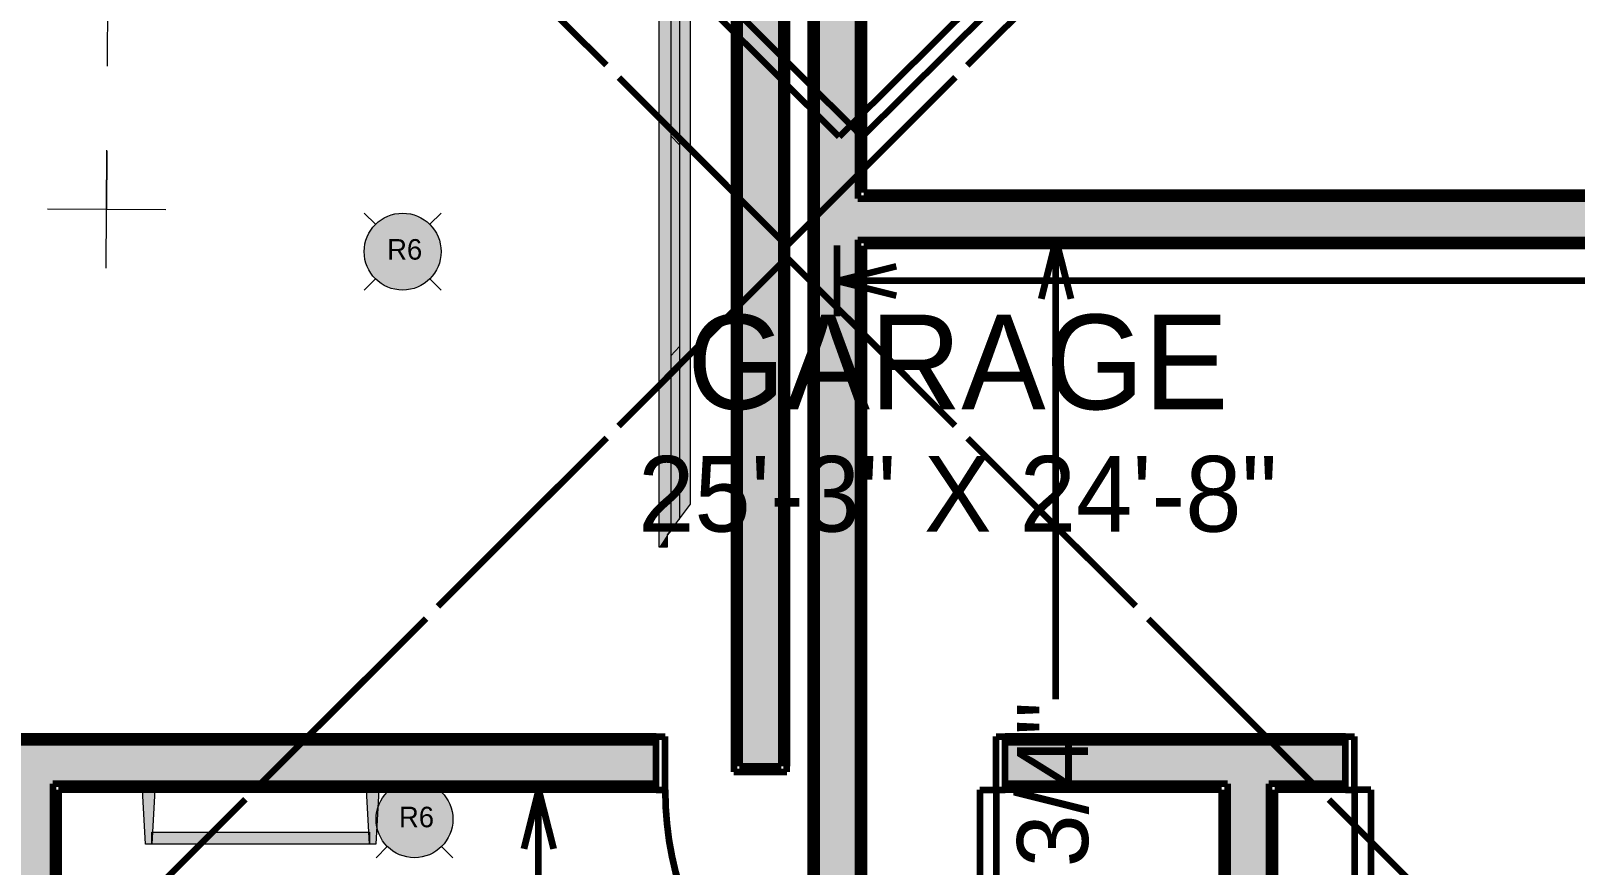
# Model space of a CAD drawing. Header units: inches. Extents: x -355 to 955, y -237 to 947.
# Drawn here: x 395.6 to 526.2, y 163.1 to 233.7 of the extents above; entities that cross this region are included whole.
import ezdxf

# ---------------------------------------------------------------- set-up
doc = ezdxf.new("R2010")
doc.units = ezdxf.units.IN
doc.header["$LTSCALE"] = 96
doc.header["$MEASUREMENT"] = 0
doc.linetypes.add('Dash', pattern=[0.225, 0.15, -0.075])
doc.linetypes.add('Dot', pattern=[0.15, 0.075, -0.075])
for name, color, linetype, lineweight, true_color in [('Cameras-3', 7, 'Continuous', 0, 0x004080), ('Dimensions-2', 7, 'Continuous', 158, 0x000080), ('Dimensions-3', 7, 'Continuous', 158, 0x000080), ('Doors-2', 7, 'Continuous', 158, 0x4b4b4b), ('Electrical-2', 7, 'Continuous', 211, 0xb90000), ('Electrical-3', 7, 'Continuous', 211, 0xb90000), ('Furniture_ Interior-2', 7, 'Continuous', 211, 0x8080c0), ('Furniture_ Interior-3', 7, 'Continuous', 211, 0x8080c0), ('Hardware-2', 7, 'Continuous', 211, 0x000000), ('Roof Planes-3', 7, 'Dash', 211, 0x6fa455), ('Room Labels-1', 7, 'Continuous', 158, 0x004080), ('Walls_  Normal-2', 7, 'Continuous', 211, 0x000000), ('Walls_  Normal-3', 7, 'Continuous', 211, 0x000000)]:
    doc.layers.add(name, color=color, linetype=linetype, lineweight=lineweight, true_color=true_color)

# ---------------------------------------------------------------- blocks, each defined once
blk = doc.blocks.new('Basic Towel Bar')
at = {"layer": 'Hardware-2', "color": 18, "lineweight": 0, "true_color": 0x000000, "transparency": 33554687}
for points in [[(-19, 0), (-18.5, 4.6), (-17.5, 4.6), (-17, 0)], [(17.5, 4.6), (17.5, 3.6), (-17.5, 3.6), (-17.5, 4.6)], [(17, 0), (17.5, 4.6), (18.5, 4.6), (19, 0)]]:
    blk.add_lwpolyline(points, close=True, dxfattribs=at)
at = {"layer": 'Hardware-2', "color": 7, "lineweight": 0, "true_color": 0xffffff, "transparency": 33554687}
for points in [[(-17, 0), (-19, 0), (-17, 0), (-17.5, 4.6)], [(-19, 0), (-18.5, 4.6), (-19, 0), (-17.5, 4.6)], [(-17.5, 4.6), (17.5, 4.6), (-17.5, 4.6), (-17.5, 3.6)], [(17.5, 4.6), (17.5, 3.6), (17.5, 4.6), (-17.5, 3.6)], [(19, 0), (17, 0), (19, 0), (18.5, 4.6)], [(17, 0), (17.5, 4.6), (17, 0), (18.5, 4.6)]]:
    blk.add_solid(points, dxfattribs=at)
blk = doc.blocks.new('Flat Screen 7')
at = {"layer": 'Furniture_ Interior-2', "color": 163, "lineweight": 0, "true_color": 0x8080c0, "transparency": 33554687}
for p, q in [((-19.51, 1.73), (-19.58, 1.67)), ((-7.87, 0.99), (-7.21, 1.73)), ((7.87, 0.99), (7.21, 1.73)), ((19.51, 1.73), (19.58, 1.67)), ((-21.56, 0.03), (-21.56, 0.05))]:
    blk.add_line(p, q, dxfattribs=at)
blk.add_lwpolyline([(18.47, 2.63), (20.68, 0.68), (21.56, 0.68), (21.56, 0), (-21.56, 0), (-21.56, 0.68), (-20.71, 0.68), (-18.47, 2.63)], close=True, dxfattribs=at)
for points in [[(-19.47, 1.77), (-19.51, 1.73), (19.51, 1.73), (19.47, 1.77)], [(-20.71, 0.68), (-20.68, 0.71), (-20.4, 0.96), (-20.37, 0.99), (20.37, 0.99), (20.4, 0.96), (20.68, 0.71), (20.71, 0.68)]]:
    blk.add_lwpolyline(points, dxfattribs=at)
at = {"layer": 'Furniture_ Interior-2', "color": 7, "lineweight": 0, "true_color": 0xffffff, "transparency": 33554687}
for points in [[(-18.47, 2.63), (20.68, 0.68), (-18.47, 2.63), (-20.71, 0.68)], [(-18.47, 2.63), (18.47, 2.63), (-18.47, 2.63), (20.68, 0.68)], [(20.68, 0.68), (21.56, 0), (20.68, 0.68), (-21.56, 0)], [(20.68, 0.68), (-21.56, 0), (20.68, 0.68), (-20.71, 0.68)], [(-21.56, 0), (-21.56, 0.68), (-21.56, 0), (-20.71, 0.68)], [(20.68, 0.68), (21.56, 0.68), (20.68, 0.68), (21.56, 0)]]:
    blk.add_solid(points, dxfattribs=at)
blk = doc.blocks.new('Recessed Down Light 6')
at = {"layer": 'Electrical-2', "color": 12, "lineweight": 0, "true_color": 0xb90000, "transparency": 33554687}
for p, q in [((-2.3, 5.56), (-3.25, 6.51)), ((2.3, 5.56), (3.25, 6.51)), ((-3.25, 0), (-2.3, 0.95)), ((3.25, 0), (2.3, 0.95))]:
    blk.add_line(p, q, dxfattribs=at)
blk.add_circle((0, 3.25), 3.25, dxfattribs=at)
at = {"layer": 'Electrical-2', "color": 7, "lineweight": 0, "true_color": 0xffffff, "transparency": 33554687}
for points in [[(0, 6.51), (-3.06, 4.37), (-3.25, 3.25), (-3.21, 3.82)], [(0, 6.51), (-3.25, 3.25), (-3.06, 2.14), (-3.21, 2.69)], [(0, 6.51), (-2.49, 5.35), (-3.06, 4.37), (-2.82, 4.88)], [(0, 6.51), (-3.06, 2.14), (-2.49, 1.16), (-2.82, 1.63)], [(0, 6.51), (-1.63, 6.07), (-2.49, 5.35), (-2.09, 5.75)], [(0, 6.51), (-2.49, 1.16), (-1.63, 0.44), (-2.09, 0.76)], [(0, 6.51), (-0.57, 6.46), (-1.63, 6.07), (-1.11, 6.31)], [(0, 6.51), (-1.63, 0.44), (-0.57, 0.05), (-1.11, 0.2)], [(0, 6.51), (-0.57, 0.05), (0.57, 0.05), (0, 0)], [(0, 6.51), (0.57, 0.05), (1.63, 0.44), (1.11, 0.2)], [(0, 6.51), (1.63, 0.44), (2.49, 1.16), (2.09, 0.76)], [(0, 6.51), (2.49, 1.16), (3.06, 2.14), (2.82, 1.63)], [(0, 6.51), (3.06, 2.14), (3.25, 3.25), (3.21, 2.69)], [(0, 6.51), (3.25, 3.25), (3.06, 4.37), (3.21, 3.82)], [(0, 6.51), (3.06, 4.37), (2.49, 5.35), (2.82, 4.88)], [(0, 6.51), (2.49, 5.35), (1.63, 6.07), (2.09, 5.75)], [(0, 6.51), (1.63, 6.07), (0.57, 6.46), (1.11, 6.31)]]:
    blk.add_solid(points, dxfattribs=at)
at = {"layer": 'Electrical-2', "color": 12, "lineweight": 0, "true_color": 0xb90000, "transparency": 33554687, "insert": (-1.31, 2.55), "char_height": 1.7351, "width": 3.12, "attachment_point": 7}
blk.add_mtext('\\fChief Blueprint|b0|i0|c0|p0;R6\\P', dxfattribs=at)

msp = doc.modelspace()

# ---------------------------------------------------------------- linework, layer by layer
at = {"layer": 'Cameras-3', "linetype": 'Dot', "transparency": 33554687}
msp.add_line((405.07, 929.08), (401.97, 218.59), dxfattribs=at)
at = {"layer": 'Cameras-3', "transparency": 33554687}
for p, q in [((401.94, 213.59), (401.99, 223.59)), ((396.97, 218.61), (406.97, 218.57))]:
    msp.add_line(p, q, dxfattribs=at)
at = {"layer": 'Dimensions-2', "transparency": 33554687}
for q in [(437.25, 164.5), (439.75, 164.5)]:
    msp.add_line((438.5, 169.5), q, dxfattribs=at)
at = {"layer": 'Dimensions-2', "color": 176, "linetype": 'Continuous', "lineweight": 158, "true_color": 0x000080, "transparency": 33554687}
msp.add_line((438.5, 123.62), (438.5, 169.5), dxfattribs=at)
at = {"layer": 'Dimensions-3', "color": 176, "linetype": 'Continuous', "lineweight": 158, "true_color": 0x000080, "transparency": 33554687}
for p, q in [((463.75, 209.53), (463.75, 215.53)), ((482.25, 177.15), (482.25, 216)), ((530, 212.53), (463.75, 212.53))]:
    msp.add_line(p, q, dxfattribs=at)
at = {"layer": 'Dimensions-3', "transparency": 33554687}
for p, q in [((482.25, 216), (481, 211)), ((482.25, 216), (483.5, 211)), ((463.75, 212.53), (468.75, 213.78)), ((463.75, 212.53), (468.75, 211.28))]:
    msp.add_line(p, q, dxfattribs=at)
at = {"layer": 'Doors-2', "transparency": 33554687}
for p, q in [((463.93, 224.72), (453.28, 235.28)), ((464.9, 225.7), (454.25, 236.26)), ((475.55, 236.26), (464.9, 225.7)), ((476.51, 235.28), (465.86, 224.72)), ((464.9, 225.7), (463.93, 224.72)), ((465.86, 224.72), (464.9, 225.7)), ((448.45, 174), (449.2, 174)), ((448.45, 169.5), (448.45, 174)), ((449.2, 169.5), (449.2, 174)), ((477.2, 174), (477.95, 174)), ((477.2, 169.5), (477.2, 174)), ((477.95, 169.5), (477.95, 174)), ((506.75, 174), (507.5, 174)), ((506.75, 169.5), (506.75, 174)), ((507.5, 169.5), (507.5, 174)), ((448.45, 169.5), (449.2, 169.5)), ((475.82, 169.5), (475.82, 141.5)), ((475.82, 169.5), (477.2, 169.5)), ((477.2, 169.5), (477.95, 169.5)), ((477.2, 169.5), (477.2, 141.5)), ((506.75, 169.5), (507.5, 169.5)), ((507.5, 169.5), (507.5, 141.5)), ((508.88, 169.5), (507.5, 169.5)), ((508.88, 169.5), (508.88, 141.5))]:
    msp.add_line(p, q, dxfattribs=at)
for centre, start, end in [((477.2, 169.5), 180, 270), ((507.5, 169.5), 270, 0)]:
    msp.add_arc(centre, 28, start, end, dxfattribs=at)
at = {"layer": 'Roof Planes-3', "transparency": 33554687}
for points in [[(262, 413), (459.5, 215.5), (459.5, 214.5), (262, 17), (262, 101.45), (375.45, 214.9), (262, 328.35)], [(657, 413), (459.5, 215.5), (262, 413)], [(657, 17), (459.5, 214.5), (459.5, 215.5), (657, 413)], [(262, 17), (459.5, 214.5), (657, 17)]]:
    msp.add_lwpolyline(points, close=True, dxfattribs=at)
at = {"layer": 'Walls_  Normal-2', "color": 18, "linetype": 'Continuous', "lineweight": 211, "true_color": 0x000000, "transparency": 33554687}
for p, q in [((448.45, 174), (393.41, 174)), ((448.45, 169.5), (448.45, 174)), ((477.95, 169.5), (477.95, 174)), ((506.75, 174), (477.95, 174)), ((506.75, 169.5), (506.75, 174)), ((397.41, 173.5), (393.91, 173.5)), ((448.45, 173.5), (397.41, 173.5)), ((448.45, 170), (448.45, 173.5)), ((477.95, 170), (477.95, 173.5)), ((506.75, 173.5), (477.95, 173.5)), ((506.75, 170), (506.75, 173.5)), ((448.45, 170), (397.41, 170)), ((397.41, 170), (397.41, 40.5)), ((496.75, 170), (477.95, 170)), ((496.75, 170), (496.75, 115.28)), ((506.75, 170), (500.25, 170)), ((500.25, 170), (500.25, 115.28)), ((448.45, 169.5), (397.91, 169.5)), ((397.91, 169.5), (397.91, 41)), ((496.25, 169.5), (477.95, 169.5)), ((496.25, 169.5), (496.25, 115.28)), ((506.75, 169.5), (500.75, 169.5)), ((500.75, 169.5), (500.75, 115.28))]:
    msp.add_line(p, q, dxfattribs=at)
at = {"layer": 'Walls_  Normal-2', "color": 53, "true_color": 0xe3d062, "transparency": 33554687}
for points in [[(397.41, 173.5), (397.41, 40.5), (393.91, 173.5), (393.91, 40.5)], [(448.45, 170), (397.41, 170), (448.45, 173.5), (397.41, 173.5)], [(506.75, 170), (477.95, 170), (506.75, 173.5), (477.95, 173.5)], [(500.25, 170), (500.25, 115.28), (496.75, 170), (496.75, 115.28)]]:
    msp.add_solid(points, dxfattribs=at)
at = {"layer": 'Walls_  Normal-3', "color": 18, "linetype": 'Continuous', "lineweight": 211, "true_color": 0x000000, "transparency": 33554687}
for p, q in [((461.5, 281.89), (461.5, 149)), ((462, 281.89), (462, 149)), ((465.5, 281.89), (465.5, 219.5)), ((466, 281.89), (466, 220)), ((455, 264.5), (455, 171.5)), ((455.5, 264.5), (455.5, 171.5)), ((459, 264.5), (459, 171.5)), ((459.5, 264.5), (459.5, 171.5)), ((465.5, 219.5), (633.5, 219.5)), ((466, 220), (633, 220)), ((465.5, 216), (633.5, 216)), ((465.5, 216), (465.5, 149)), ((466, 215.5), (633, 215.5)), ((466, 215.5), (466, 149)), ((455, 171.5), (455, 171)), ((455.5, 171.5), (459, 171.5)), ((459.5, 171), (459.5, 171.5)), ((455, 171), (459.5, 171))]:
    msp.add_line(p, q, dxfattribs=at)
at = {"layer": 'Walls_  Normal-3', "color": 53, "true_color": 0xe3d062, "transparency": 33554687}
for points in [[(465.5, 281.89), (465.5, 149), (462, 281.89), (462, 149)], [(459, 264.5), (459, 171.5), (455.5, 264.5), (455.5, 171.5)], [(465.5, 219.5), (633.5, 219.5), (465.5, 216), (633.5, 216)]]:
    msp.add_solid(points, dxfattribs=at)

# ---------------------------------------------------------------- block references
at = {"layer": 'Electrical-3', "transparency": 33554687, "rotation": 360}
for p in [(427, 211.75), (428, 163.75)]:
    msp.add_blockref('Recessed Down Light 6', p, dxfattribs=at)
at = {"layer": 'Furniture_ Interior-3', "transparency": 33554687, "xscale": 1.182608695652175, "rotation": 270}
msp.add_blockref('Flat Screen 7', (448.69, 215.5), dxfattribs=at)
at = {"layer": 'Hardware-2', "linetype": 'Continuous', "lineweight": 0, "transparency": 33554687, "xscale": 0.5263157894736842, "rotation": 180}
msp.add_blockref('Basic Towel Bar', (415, 169.5), dxfattribs=at)

# ---------------------------------------------------------------- texts
at = {"layer": 'Dimensions-3', "color": 176, "linetype": 'Continuous', "lineweight": 158, "true_color": 0x000080, "transparency": 33554687, "insert": (485.05, 147.59), "char_height": 6, "width": 32.7, "attachment_point": 7, "rotation": 90}
msp.add_mtext('\\fChief Blueprint|b0|i0|c0|p0;9\'-1 3/4"', dxfattribs=at)
at = {"layer": 'Room Labels-1', "transparency": 33554687, "attachment_point": 8}
for s, insert, char_height, width in [('\\fChief Blueprint|b0|i0|c0|p0;GARAGE\\P', (473.95, 201.56), 8, 47.84), ('\\fChief Blueprint|b0|i0|c0|p0;25\'-3" X 24\'-8"\\P', (473.95, 191.23), 6.4, 56.64)]:
    msp.add_mtext(s, dxfattribs=dict(at, insert=insert, char_height=char_height, width=width))

doc.saveas('drawing.dxf')
